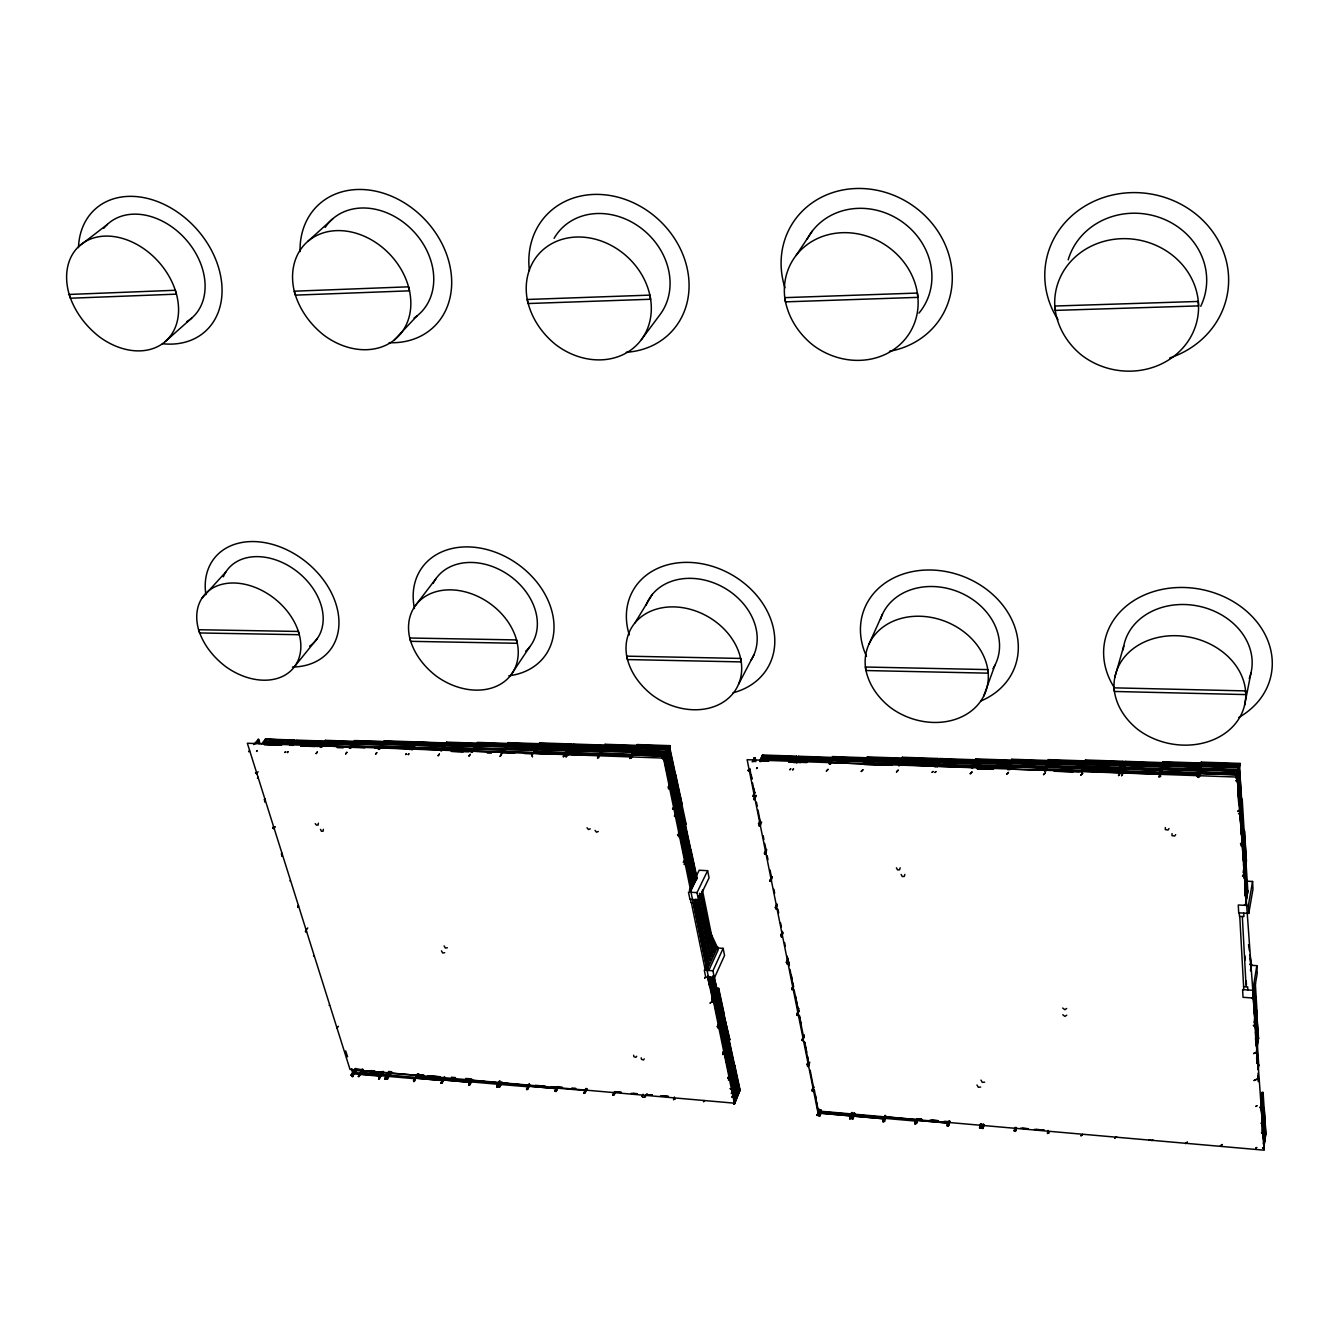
<?xml version="1.0" encoding="UTF-8"?>
<svg xmlns="http://www.w3.org/2000/svg" width="1339" height="1339" viewBox="0 0 1339 1339"><rect width="100%" height="100%" fill="white"/><g stroke="black" fill="none" stroke-linecap="round" stroke-linejoin="round"><path stroke-width="1.5" d="M901.114 874.434L902.285 876.56L904.277 876.426L904.863 874.434M1165.348 827.535L1165.332 829.628L1168.06 829.979L1168.997 828.556M1172.01 833.561L1171.993 835.653L1174.705 836.005L1175.659 834.599M896.41 867.789L897.582 869.932L899.574 869.781L900.159 867.806M318.364 823.167L318.146 825.025L316.489 825.159L315.234 823.636M323.318 829.31L323.101 831.168L321.444 831.301L320.49 829.36M441.452 950.841L442.69 952.983L444.699 952.715M444.113 945.903L445.335 948.045L447.36 947.778M1263.213 1143.774L1264.719 1133.514L1265.874 1133.581L1263.665 1148.628L1262.61 1147.858L1263.665 1148.628M1264.87 1133.497L1265.773 1134.284L1263.112 1092.49L1262.091 1092.423L1260.786 1101.947M1263.631 1147.941L1265.723 1133.597M1261.857 1131.522L1262.727 1124.71M1263.782 1118.567L1264.702 1119.337M1262.895 1130.501L1263.129 1128.911M1262.577 1133.648L1261.505 1132.878L1262.577 1133.648L1264.652 1118.651L1263.631 1118.567M1261.89 1117.128L1263.179 1107.571L1264.2 1107.654L1265.874 1133.581M1264.2 1107.654L1262.008 1123.321L1260.97 1123.254L1261.957 1122.634M1262.66 1130.484L1261.271 1104.072L1263.983 1143.874M1261.874 1100.122L1264.568 1141.497L1261.623 1101.712L1262.108 1100.139L1264.803 1139.907L1261.974 1093.109L1263.012 1093.193M1262.459 1096.206L1265.154 1137.531L1262.459 1096.206L1265.154 1135.924M1260.903 1108.123L1259.815 1107.353L1260.903 1108.123L1263.112 1092.49M1255.329 1021.958L1258.124 1068.974M1258.141 1069.861L1258.727 1065.108M1258.375 1038.21L1256.534 1048.286M1256.518 1050.998L1258.526 1038.244L1256.635 1011.548M1256.384 1044.169L1257.338 1038.143L1258.526 1038.244M1255.095 1012.418L1257.154 1045.96M1254.626 988.299L1257.756 1042.077L1254.275 985.772M1253.99 1022.745L1255.915 1010.778L1256.97 1010.845L1254.777 1025.54L1253.321 1025.456L1254.442 1026.26L1256.35 1013.104L1254.643 986.743L1258.426 1038.947M1252.936 997.622L1251.915 998.308L1252.986 998.375L1254.877 985.738M1252.986 998.375L1257.221 973.336L1256.836 965.653L1250.81 965.285M1252.785 990.274L1242.609 989.605L1243.027 997.321L1253.187 998.007L1252.785 990.274L1256.836 965.653M1250.425 970.507L1251.496 964.113L1249.94 964.03M1251.028 970.993L1251.496 964.113M1252.568 881.464L1248.366 905.532L1238.274 904.997L1238.692 912.83L1248.768 913.382L1252.969 889.263L1252.568 881.464L1244.601 881.062M1245.839 903.172L1247.998 890.904L1246.743 890.736M1246.408 892.678L1245.722 896.544L1245.069 888.376M1245.772 897.331L1246.793 891.523L1247.881 891.573L1245.939 861.831M1244.282 862.283L1246.509 898.235L1242.81 839.737L1244.015 858.182M1243.077 838.247L1247.178 894.502L1243.764 834.582L1245.889 863.237L1243.563 876.041L1242.458 876.007L1243.914 875.271M1245.772 902.419L1247.831 890.786M1243.111 872.509L1245.186 861.01L1246.291 861.044L1243.563 876.041M1241.939 841.16L1244.048 829.728L1242.943 829.695L1241.889 835.385M1241.989 841.946L1244.216 829.895L1243.128 829.845L1241.939 836.206M1241.906 844.909L1240.851 845.679L1241.956 845.729L1244.483 830.95L1243.379 830.916L1241.856 839.168M1241.956 845.729L1244.416 832.423L1243.312 832.373M1242.441 837.042L1240.784 806.396L1242.692 837.042L1241.621 824.539M1243.379 833.377L1241.487 802.764L1243.395 831.887M1238.642 788.822L1237.738 774.963L1239.947 804.655L1238.006 773.507L1239.964 803.199M1240.383 801.023L1238.207 766.929L1239.328 766.962L1241.387 798.245L1240.265 798.211M1239.245 809.526L1241.337 797.425L1240.215 797.391L1239.194 803.852M1239.596 812.957L1238.525 813.744L1239.646 813.794L1242.207 799.149L1241.102 799.115M1239.646 813.794L1242.14 800.605L1241.035 800.571M1236.031 778.093L1238.91 764.017L1236.416 777.942L1237.47 777.976L1237.42 777.072L747.129 759.698L817.61 1110.952L1264.317 1150.201L1237.42 777.072L1239.278 806.848M1236.801 779.984L1235.73 780.804L1236.851 780.821L1240.081 763.414L1201.267 762.109L1198.422 777.49L1197.334 776.553L1200.162 763.615L1200.213 764.519L1124.894 761.975L1124.961 762.862L1162.921 764.151L1162.788 762.36L1239.998 764.954L1239.947 764.05L1201.133 762.745L1201.183 763.648M1236.851 780.821L1240.081 763.414M1244.584 705.168L1251.011 672.814M1198.823 775.649L1201.234 764.552M1199.393 776.62L1202.154 762.778L1199.393 776.62L1197.334 776.553M1198.355 776.587L1201.317 763.012M1161.248 773.256L1197.819 774.545L1161.248 773.256L1163.809 762.393L1161.214 774.31M1159.172 774.277L1161.834 763.213L1159.691 773.306M1159.691 775.214L1160.779 776.151L1158.737 776.084L1158.804 776.988L1159.825 777.022L1162.938 761.724L1209.485 763.297M1160.193 774.277L1163.005 762.627M1160.26 775.181L1162.938 761.724M1047.416 1132.794L1049.19 1132.945L1048.219 1132.158L1047.5 1133.514L1048.019 1130.434M1123.555 772.034L1125.898 762.008L1123.12 772.804L1159.273 774.076M1119.94 772.854L1123.019 761.272L1085.494 760L1082.18 771.515M1120.023 773.741L1123.019 761.272M1121.998 772.921L1125.061 761.339L1183.207 763.297M1122.065 773.825L1125.061 761.339M1118.919 772.854L1121.848 761.858L1119.053 772.653L1083.284 771.18L1083.686 769.774L1119.404 771.03L1083.703 769.975M1016.251 1127.455L1015.196 1131.371L1014.226 1130.585L1014.878 1128.392M1014.326 1131.304L1015.38 1127.371M1014.226 1130.585L1015.983 1130.735L1016.535 1127.672M1114.818 677.383L1123.756 645.95M984.232 1124.643L982.257 1128.459L983.278 1123.856M982.257 1128.459L983.362 1124.576M983.127 1128.543L983.713 1125.647M1081.259 772.402L1084.406 761.489L1081.862 771.448M981.604 1124.409L979.612 1128.225L980.617 1123.706M979.612 1128.225L980.734 1124.342M1082.263 772.402L1085.578 760.887M980.483 1128.308L981.504 1123.706M1083.904 767.85L1085.661 761.774L1011.849 759.263L1008.652 768.854M1083.284 771.18L1086.297 760.669L1083.77 770.628M1084.305 767.866L1119.99 769.105L1084.305 767.866L1084.707 766.243L1120.375 767.682L1084.724 766.444M1085.326 764.351L1120.927 765.573L1085.326 764.351L1085.711 762.745L1121.312 764.167L1085.728 762.945M949.786 1120.961L947.979 1126.132L947.008 1125.346L948.163 1121.563L944.129 1121.329M947.108 1126.066L948.297 1122.199M947.979 1126.132L948.949 1120.843M947.861 1125.429L949.05 1121.563M947.008 1125.346L948.732 1125.496L949.903 1121.63M1044.905 771.08L1048.47 759.631L1116.843 761.958M1045.558 770.159L1048.554 760.519M1046.027 770.946L1049.257 760.284L1046.546 770.193M1044.671 771.013L1047.383 761.104L1044.587 770.36L1009.639 769.122L1012.619 759.916L1009.74 769.758M917.014 1120.14L914.939 1123.923L916.027 1119.437M914.939 1123.923L916.797 1118.735M915.675 1123.287L916.914 1119.437M914.822 1123.203L916.529 1123.354L917.633 1118.835L921.717 1119.203M916.529 1123.354L917.767 1119.504M1008.752 769.724L1011.949 760.15M1010.058 767.029L1011.849 759.263M1007.765 769.758L1010.778 760.736L1010.878 761.606M884.845 1115.454L883.071 1121.797L885.799 1116.743L916.077 1119.555M882.953 1121.078L884.644 1121.228L885.832 1116.91M883.071 1121.797L884.225 1117.295M883.907 1121.864L884.979 1116.626M883.807 1121.161L885.732 1115.42M855.085 1113.429L852.24 1119.053L854.131 1112.659M852.24 1119.053L854.249 1113.362M853.077 1119.136L854.282 1114.667L884.259 1117.462M972.784 766.577L974.574 760.368L972.147 767.431L938.003 766.226L940.547 759.196L938.656 765.372M972.265 768.435L975.646 758.912L1048.655 761.406L1048.47 759.631M973.001 767.532L975.746 759.782M973.738 766.611L975.646 758.912M973.972 766.628L1008.501 767.85L973.972 766.628L976.382 759.548L974.591 765.774M852.558 1113.211L849.696 1118.835L851.554 1112.542M849.696 1118.835L851.721 1113.127M850.533 1118.902L852.441 1112.508M983.646 696.247L994.894 665.316M819.133 1109.144L817.158 1115.454L820.154 1109.864M821.393 1112.424L819.167 1116.123L821.142 1109.763M819.167 1116.123L821.276 1110.466M820.004 1116.207L821.259 1111.755L850.918 1114.366M817.158 1115.454L819.267 1109.797M816.89 1102.934C817.309 1112.927 820.472 1109.512 818.062 1115.521M812.17 1090.649L813.074 1090.733L812.17 1090.649L813.593 1086.9M818.564 1112.592L814.246 1089.377L813.409 1091.636L812.371 1090.917L813.794 1087.151M934.99 766.176L937.903 758.477L902.369 757.271L899.323 764.92M935.107 767.046L937.903 758.477M936.932 766.243L939.827 758.543L999.948 760.602M937.049 767.113L939.827 758.543M812.053 1089.996L813.476 1086.247M934.823 765.239L936.714 759.062L934.17 766.092L900.36 764.686L900.913 763.314L934.655 764.502L900.946 763.515M808.672 1062.195L807.032 1065.041L808.338 1060.639M808.22 1065.827L807.45 1066.43L808.354 1066.497L809.66 1062.095M808.354 1066.497L809.559 1062.781M802.094 1039.767L803.417 1036.051M802.228 1040.453L803.132 1040.503L802.078 1040.453L804.27 1034.88M804.103 1036.135L802.998 1040.503M900.36 764.686L903.072 757.907L901.08 764.05M901.75 761.489L935.459 762.661L901.75 761.489L902.268 759.916L935.978 761.288L902.302 760.117M797.073 1014.811L798.128 1015.565L796.805 1014.192L799.032 1008.652M796.939 1014.878L798.563 1011.129M797.207 1015.498L798.981 1010.577M898.636 765.69L901.314 758.711L901.448 759.564M899.992 762.276L866.618 760.92L899.992 762.276L900.511 760.719L867.187 759.564L900.544 760.92M899.44 765.774L902.503 758.125M793.207 985.169L791.851 989.521L792.922 989.621L793.542 986.692L792.788 982.843M791.851 989.521L793.358 985.203M793.491 985.889L791.868 988.868M724.315 1050.948L728.516 1041.474L723.194 1017.774L733.454 1065.727L734.893 1065.861L740.132 1090.147L734.508 1103.872L740.015 1089.544L729.956 1088.674M740.015 1089.544L733.621 1103.704L738.86 1090.08M733.621 1103.704L739.262 1090.08L734.458 1067.819M789.424 965.57L788.671 961.72L787.767 963.913L786.361 962.239L787.884 958.607M788.018 959.31L786.696 963.143L787.767 963.913M786.512 962.959L788.202 960.113M786.83 963.862L788.353 960.214M865.027 763.632L867.488 757.774M865.948 763.665L868.023 757.556L865.228 764.502L886.1 765.239M729.069 1077.51L734.023 1065.794M728.868 1078.732L734.19 1065.158L727.847 1078.012L728.868 1078.732L734.592 1065.158L729.286 1040.537M729.169 1079.418L728.433 1080.004L734.893 1065.861M729.32 1080.071L734.76 1067.15M864.157 764.536L867.354 756.92L938.02 759.347M864.224 764.469L866.3 758.343L864.057 763.933L831 762.561M728.767 1076.807L733.722 1065.108L729.219 1044.253M729.47 1075.836L730.073 1074.397L725.186 1051.031L724.366 1052.454L729.671 1075.853L724.366 1052.454M730.977 1072.254L725.905 1048.889L731.178 1072.271L726.508 1047.449L731.579 1070.815M732.483 1068.673L727.428 1045.341L732.684 1068.689L728.048 1043.901L733.103 1067.25M781.407 936.898L782.344 936.949L781.407 936.898L782.964 933.283M780.888 935.007L781.959 935.777L780.888 935.007L782.428 931.392M781.039 935.727L782.579 932.111M781.273 936.179L782.813 932.563M725.905 1048.889L726.508 1047.449M727.428 1045.341L728.048 1043.901M723.863 1014.309L718.39 988.935L717.503 988.885L729.839 1039.399L722.742 1054.613L729.152 1041.826L728.265 1041.759M729.42 1039.382L723.144 1052.822L728.55 1039.315L729.839 1039.399M723.378 1052.119L729.002 1041.156L734.324 1065.794M724.449 1014.41L717.671 1027.749L718.708 1028.469L724.315 1015.698L723.278 1014.979L724.165 1015.029L729.571 1040.035L728.684 1039.968L723.562 1014.343L718.474 1025.925M775.716 908.545L776.804 909.315L775.716 908.545L777.289 904.946M775.348 907.457L776.436 908.227L775.348 907.457L776.921 903.858M775.499 908.177L777.055 904.595M724.148 1013.69L717.369 1027.03L722.842 1013.59L724.148 1013.69L718.675 988.316L712.616 999.764M718.173 1025.205L723.261 1013.623L717.771 988.266M718.256 1027.08L723.73 1013.64M724.633 1050.01L719.461 1026.277L720.081 1024.854L725.453 1048.588L720.081 1024.854M726.173 1046.445L721.018 1022.728L721.637 1021.306L726.993 1045.023L721.637 1021.306M722.575 1019.197L727.914 1042.897L722.575 1019.197L723.194 1017.774M829.377 764.151L832.707 756.585L871.622 757.924M829.494 764.084L831.67 758.008L829.326 763.548M830.28 763.263L832.841 757.439M830.414 763.916L833.36 757.204L831.201 763.297M830.431 764.117L832.707 756.585M770.979 881.029L770.025 880.995L771.682 877.028M769.975 869.999L771.783 878.166L771.197 881.363L770.243 881.33L772.185 876.76M673.484 1099.168L675.074 1099.319L674.12 1098.549L673.634 1099.855L674.454 1096.976M712.766 1000.434L718.541 989.621L711.946 1002.258L718.675 988.316M770.025 880.995L771.465 876.694M711.662 998.727L715.729 989.655L717.051 989.772L714.055 975.93M712.616 997.588L716.164 989.705L713.168 975.863M711.695 1000.216L716.616 989.705M712.699 999.463L715.963 992.199M717.051 989.772L713.704 976.231M869.061 643.959L882.501 614.132M723.144 948.363L712.934 970.775L704.297 970.189L705.77 977.319L714.39 977.905L724.55 955.443L723.144 948.363L716.298 947.912M764.636 843.386L766.36 851.085L764.586 853.914L766.762 849.696M764.703 853.73L766.393 851.637M766.159 849.445L764.435 853.177L765.389 853.211M646.302 1094.499L644.662 1097.311L647.122 1093.729M706.155 963.645L708.281 963.779L709.101 962.005L699.176 913.466M706.189 964.164L708.164 959.879L710.289 960.013L711.093 958.239L704.096 923.893M703.896 925.467L710.055 955.745L712.181 955.895L712.984 954.121L709.302 935.961M711.729 952.146L713.838 952.28L715.361 948.933L693.518 902.72L706.825 967.528L707.645 965.754L694.221 899.607M716.332 946.84L711.745 938.087M717.654 946.924L718.223 949.769L708.749 970.49L708.164 967.628L717.654 946.924L714.223 946.706M795.918 762.879L798.446 756.25L865.563 758.577M642.117 1096.407L643.055 1097.16L642.117 1096.407L643.122 1094.231M800.739 762.544L796.655 762.393L799.082 756.87L796.822 762.912M797.575 760.385L830.213 761.54L797.575 760.385L798.161 758.845L830.816 760.184L798.195 759.046M788.939 762.125L792.973 762.259L795.416 756.736L795.55 757.589M793.91 760.251L761.573 758.928L793.91 760.251L794.496 758.728L762.226 757.589L794.529 758.912M793.91 761.958L796.588 756.184L762.561 754.995L759.782 760.753M794.06 762.812L796.588 756.184M795.768 762.025L798.446 756.25M760.669 821.995L759.18 826.247L760.134 826.28L761.623 822.029M758.527 823.786L759.648 824.59L758.527 823.786L760.167 820.288M613.865 1092.49L612.961 1095.185L615.471 1091.62M753.188 796.437L754.158 796.471L753.188 796.437L754.845 792.973M756.117 795.483L754.644 799.651L753.673 799.617L755.179 795.383M612.961 1095.185L614.685 1091.553M755.899 795.433L755.481 796.805M612.793 1094.499L614.35 1094.632L615.22 1091.787M753.037 795.667L754.694 792.203M715.361 948.933L716.683 949.033L694.874 902.804L695.711 901.047L717.403 947.443M759.933 761.606L762.561 754.995M702.657 919.424L697 892.628L707.628 870.685L699.176 870.233L689.351 890.318M764.686 761.255L760.652 761.104L763.18 755.614L760.837 761.64M697.117 878.233L689.886 891.121L695.761 878.083L697.117 878.233L691.225 850.868L684.781 861.914M689.886 891.121L696.213 878.2L691.577 856.692M691.476 888.326L685.819 862.333L691.677 888.326L686.505 860.96L692.146 886.954M693.15 884.895L687.526 858.918L693.351 884.912L688.196 857.563L693.82 883.522M694.807 881.497L689.2 855.537L695.025 881.497L695.694 880.141L690.087 854.198M753.121 761.774L755.079 757.757L752.15 761.757M690.807 891.171L696.665 878.116M749.07 771.164L747.949 770.343L749.07 771.164L750.074 769.105M754.945 759.113L753.824 758.309L754.945 759.113L753.757 761.088M587.068 1089.143L583.921 1093.294L585.494 1089.076M584.691 1093.36L586.131 1088.389M583.921 1093.294L586.298 1089.076M583.754 1092.607L585.294 1092.741L586.934 1088.657M684.497 862.919L690.455 849.947L683.409 862.132L684.497 862.919L690.907 850.081L684.932 822.297L678.438 835.017L678.706 836.741L686.12 824.037L680.061 795.851L672.697 809.191L679.911 797.19L676.295 802.312M685.802 860.893L689.3 853.914M684.832 863.705L684.062 864.391L684.999 864.425L691.225 850.868M685.819 862.333L686.505 860.96M687.526 858.918L688.196 857.563M689.2 855.537L689.886 854.182M684.999 864.425L691.091 852.19L690.003 851.42L690.941 851.47L696.832 878.836L695.912 878.802L690.422 853.328M684.447 861.128L689.987 850.047L684.848 826.23M562.095 1087.134L558.145 1086.632L555.936 1091.469L554.999 1090.733L556.79 1087.184L550.982 1086.665M555.166 1091.402L557.392 1086.532M555.752 1090.8L557.576 1087.218M554.999 1090.733L556.522 1090.867L558.33 1087.285M678.388 833.243L683.995 822.263M679.425 832.255L684.781 823.636L678.538 835.988L685.652 823.887L684.731 823.853M679.576 835L684.647 825.878L674.505 778.695L680.547 805.71L679.844 807.032L673.802 780.018L689.451 851.955L683.559 825.611M675.408 777.407L680.798 804.454L681.718 804.488L675.592 775.984L674.655 775.951L690.606 850.683L689.685 850.65L678.89 799.165M682.036 803.885L680.63 803.701L674.538 816.505L682.036 803.885L675.91 775.398L669.215 786.194M675.425 814.782L679.007 807.902M675.475 816.539L681.568 803.735M529.876 1085.444L526.679 1089.544L529.223 1083.636M527.432 1089.611L528.938 1084.707M526.679 1089.544L529.457 1084.205M673.651 809.225L680.061 795.851M526.495 1088.875L528.018 1089.009L529.708 1084.958M678.672 799.149L678.187 800.488M738.542 684.279L754.024 654.604M674.823 776.72L675.76 776.737L668.479 788.671L671.19 783.549M669.416 788.688L675.91 775.398M676.162 813.71L670.287 786.646L671.006 785.307L676.865 812.371M677.902 810.363L672.061 783.315L672.764 781.993L678.605 809.024M673.802 780.018L674.505 778.695M668.713 784.621L675.09 774.411L668.914 787.114L667.977 787.081L668.747 786.344M668.881 785.374L674.638 774.561L668.814 747.547M668.914 787.114L675.576 774.578L669.349 745.639L661.65 758.025L663.642 758.912L670.203 745.672L637.397 744.568L629.933 758.543L636.376 745.94L636.561 746.777M499.363 1081.008L496.736 1086.9L499.397 1083.418M501.673 1083.619L499.012 1087.101L500.736 1082.883M499.012 1087.101L501.874 1081.778M499.765 1087.168L501.472 1082.983L528.369 1085.494L501.472 1082.983M496.736 1086.9L498.644 1083.351M497.489 1086.967L500.167 1080.975M663.675 757.188L668.278 748.752M734.508 1103.872L663.458 758.075L670.203 745.672M663.659 755.414L669.199 746.995M669.349 745.639L662.755 758.878L661.65 758.025M663.659 756.786L669.835 784.303L663.659 756.786L664.412 754.694L633.196 753.606L664.445 754.895M665.516 752.92L634.301 751.648L665.516 752.92L666.236 751.614L635.037 750.342L666.186 751.413M667.224 750.225L673.366 777.674L667.224 750.225L667.96 748.15L636.862 747.095L668.01 748.35M471.864 1080.54L498.476 1082.866L471.813 1080.372L468.784 1085.075L471.094 1080.272M468.784 1085.075L470.725 1081.544M469.336 1084.473L471.813 1080.372M468.6 1084.406L470.073 1084.54L472.031 1081.008M631.74 756.886L637.749 746.225L637.397 744.568M631.489 757.774L637.95 745.17L631.489 757.774L629.748 757.707M630.87 756.853L632.778 753.506M630.619 757.74L637.582 745.388M445.335 1077.477L441.083 1083.268L444.414 1076.74M441.083 1083.268L444.598 1077.41M440.882 1082.598L442.372 1082.732L444.146 1078.598L470.525 1080.908M418.956 1073.962L413.634 1081.477L418.22 1073.911M413.634 1081.477L417.885 1074.799L423.927 1075.334L417.885 1074.799M599.972 754.593L630.92 755.882L600.023 754.778L605.63 744.902L600.257 754.895M600.023 754.778L600.726 753.288L631.673 754.577L600.776 753.472M602.667 750.225L633.514 751.296L602.634 750.041L601.914 751.53L632.728 752.418M603.789 748.3L634.602 749.355L603.789 748.3L604.508 746.811L635.339 748.066L604.558 746.995M413.45 1080.807L417.417 1073.978M598.215 755.732L604.09 745.672L599.403 754.861M597.93 756.568L598.985 757.422L597.445 758.192L605.094 744.3L670.387 746.509M389.632 1072.037L384.778 1078.916L388.628 1071.451M384.778 1078.916L388.913 1071.987M385.498 1078.983L389.431 1071.384M390.787 1073.962L386.971 1079.1L390.904 1071.518M386.971 1079.1L391.54 1071.719M391.591 1071.87L390.787 1073.209L416.63 1075.334M382.502 1071.468L378.636 1078.916L383.506 1072.054M378.636 1078.916L382.787 1071.987M379.355 1078.983L383.305 1071.401M567.82 755.43L573.644 744.635L565.962 757.071L573.142 744.032L637.749 746.225M566.966 755.397L573.142 744.032M532.035 755.029L532.42 756.669L532.035 755.029L539.6 742.894L571.418 743.982L563.384 756.97L570.213 744.517L570.414 745.338M565.242 755.347L571.418 743.982M363.271 1069.727L358.35 1076.556L362.568 1069.677M359.07 1076.623L363.036 1069.359M358.35 1076.556L362.35 1069.007M634.92 622.936L652.344 594.382M356.107 1068.505L351.103 1075.317L354.082 1069.543M351.103 1075.317L355.337 1068.438M351.889 1075.384L354.835 1069.342M357.212 1069.744L352.274 1076.573L356.291 1069.024M352.274 1076.573L356.927 1069.225L362.836 1069.744M533.642 753.338L539.801 743.714M534.161 753.271L564.439 754.342L534.161 753.271L540.086 743.496L535.131 752.568M536.554 750.058L539.985 744.534L539.6 742.894M337.06 1028.319L338.365 1026.277M501.807 753.89L508.787 743.229L503.698 752.267M503.531 751.664L533.474 752.736L503.481 751.48L502.644 752.769L514.645 753.188M505.573 748.484L535.483 749.522L505.523 748.283L504.753 749.756L534.629 750.627M506.745 746.392L536.671 747.614L506.745 746.392L507.565 745.12L537.475 746.342L507.615 745.304M500.953 753.89L508.301 742.643L571.602 744.802M471.512 752.468L477.789 742.978L472.583 751.966M474.508 748.2L504.1 749.237L474.458 748.016L473.671 749.472L503.246 750.325M476.6 745.036L506.159 746.057L476.55 744.852L475.763 746.308L505.288 747.145M470.893 751.966L477.337 742.392L539.985 744.534M796.086 255.448L812.405 230.927M510.561 675.492L529.658 646.955M441.468 749.94L412.395 748.719L413.333 747.647L442.339 748.668L445.703 743.48L442.59 749.171M440.765 750.828L446.674 742.141L506.627 744.199M441.569 750.894L447.109 742.727L444.012 748.417M305.443 931.241L306.464 931.944L305.443 931.241L307.736 927.91M409.767 748.869L414.688 741.839L384.444 740.802L378.268 749.388M409.985 749.673L414.688 741.839M411.424 748.919L416.329 741.906L475.696 743.948M411.642 749.723L416.747 742.476L412.445 749.756M415.508 744.517L444.431 745.338L415.458 744.333L414.588 745.589L443.627 746.794M381.347 746.509L410.002 747.346L381.297 746.325L380.393 747.58L409.182 748.786L413.718 743.178M379.054 749.455L384.845 741.388L380.443 748.618M383.573 743.413L412.245 744.4L383.523 743.212L382.686 744.651L411.324 745.472M349.596 747.513L354.718 740.567L414.906 742.643M349.261 748.233L350.115 746.811M323.419 744.149L351.538 745.137L352.458 743.898L324.289 742.727L352.458 743.898M349.83 748.317L355.103 741.137L350.617 748.334M351.538 746.241L379.958 747.262L351.488 746.057L350.567 747.313L364.794 747.815M353.814 743.162L382.201 744.149L353.764 742.978L352.893 744.4L381.247 745.204M352.408 745.907L355.17 742.157L354.718 740.567M641.414 339.604L660.177 314.414A65.511 56.071 42.4 0 0 639.506 226.977A65.511 56.071 42.4 0 0 554.112 238.309M273.943 828.623L272.888 827.904L273.943 828.623L275.382 826.699M320.071 747.246L325.293 740.333L384.896 742.392L384.444 740.802M320.958 747.212L325.662 740.902L321.745 747.246M415.391 605.596L436.313 578.18M289.609 745.421L293.626 741.354M290.479 745.338L294.58 740.049L291.952 744.534M292.069 745.388L296.153 740.099L355.17 742.157M292.739 745.538L296.756 741.455M293.526 744.601L296.388 740.885L325.762 741.923L325.293 740.333M256.636 773.641L255.565 772.888L256.636 773.641L258.109 771.733M261.339 744.3L265.507 739.028L294.58 740.049M262.829 743.513L265.842 739.597L263.599 743.53M264.469 741.588L292.036 742.559L264.469 741.588L263.498 742.81L291.032 743.597M255.146 743.748L258.477 740.634L256.067 743.647M255.732 743.045L258.661 739.362L259.917 743.229M253.657 744.601L258.661 739.362M636.694 1056.287L635.824 1057.358L633.933 1056.722L633.632 1055.232M644.26 1058.881L643.389 1059.969L641.498 1059.316L641.197 1057.827M295.032 665.952L317.293 638.502M201.888 598.299L225.906 571.904M394.235 340.056L417.199 315.736M307.92 241.305L332.909 218.625M165.249 341.562L191.762 318.079M78.884 246.376L107.405 224.4M1066.681 1008.468L1064.873 1009.706L1062.714 1008.049M1066.731 1015.18L1064.923 1016.401L1062.781 1014.761M590.265 828.824L588.457 829.527L587.018 827.753M598.299 831.486L596.491 832.188L595.052 830.414M984.667 1082.146L982.324 1082.397L980.968 1080.104M980.667 1087.05L978.34 1087.285L976.968 1085.008M669.031 746.225L668.094 746.191L674.32 775.147L675.258 775.164L669.031 746.225L669.182 747.062M258.243 739.898L258.628 743.647M1238.341 766.293L1239.462 766.31L1241.504 797.592L1240.399 797.559M666.37 752.2L672.094 779.649M1238.274 767.766L1239.378 767.799M1237.286 778.595L1237.286 782.545M674.638 774.561L675.576 774.578M1240.985 799.751L1242.09 799.785M1241.203 804.22L1247.061 890.971M669.249 787.935L668.479 788.671M1240.768 807.869L1241.337 820.372M1213.569 763.431L1240.115 764.318M1187.241 763.448L1201.384 763.916L1201.267 762.109M1085.31 760.636L1122.852 761.891L1122.919 762.795L1048.27 760.251L1048.37 761.138M1125.128 762.226L1157.08 763.314M753.522 798.847L754.493 798.881M677.166 802.479L682.94 829.226L672.764 781.993M573.326 744.852L605.462 745.957L605.094 744.3M1047.483 761.991L975.428 759.514L975.629 761.272L939.71 760.033L939.593 759.163L1011.849 761.64L1011.648 759.883L1085.477 762.41L1085.494 760M1003.982 760.753L1012.05 761.021M939.945 759.414L975.846 760.652M875.756 758.058L902.62 758.995L902.369 757.271M762.711 755.849L796.738 757.02M798.58 757.087L832.992 758.292M294.814 740.835L265.507 739.028M899.155 764.117L865.764 762.945L899.189 764.318M442.288 748.484L413.333 747.647M865.195 764.301L892.343 765.272M1054.329 771.046L1079.284 771.933M760.619 760.92L768.686 761.205M788.905 761.924L792.939 762.058M796.621 762.192L806.831 762.561M977.269 768.653L993.538 769.222M1054.345 771.247L1073.075 771.917M977.303 768.854L989.504 769.289M674.722 807.166L686.07 858.717L680.128 832.322M672.546 808.438L673.484 808.471M1242.994 830.498L1244.098 830.548L1242.207 799.149M1243.262 831.569L1244.366 831.603L1246.341 861.847M674.371 815.752L675.308 815.786M663.458 758.075L247.347 743.245L350.015 1069.426L734.358 1103.169L733.705 1103.788M350.182 746.995L321.963 745.806M374.953 748.183L379.021 748.317M524.637 753.556L532.621 753.84M281.726 745.154L263.984 744.517L277.843 745.187M300.706 745.823L318.632 746.476M451.343 751.246L468.951 751.865M300.773 746.007L314.715 746.509M451.394 751.43L463.127 751.849M337.127 747.614L343.169 747.832M487.329 753.037L491.296 753.171M563.183 756.15L564.037 756.167M565.778 756.234L566.631 756.267M759.029 825.494L759.983 825.527M683.693 822.849L684.631 822.882M1242.374 843.436L1242.659 851.637M685.2 824.004L686.12 824.037M681.852 828.958L687.761 855.32L676.245 803.818M681.384 830.314L686.874 856.675M679.66 833.678L685.183 860.073M678.438 835.017L677.501 834.984L678.588 835.754M1244.299 870.651L1242.391 841.946L1245.873 900.478M689.987 850.047L690.907 850.081M1243.864 874.467L1242.81 875.221M688.564 853.294L683.308 828.975M683.409 862.132L684.346 862.182M769.875 880.259L770.829 880.292M771.046 880.627L770.243 881.33M689.736 890.402L690.656 890.452M697 892.628L688.464 892.142L689.953 899.356L698.473 899.841L709.067 877.865L707.628 870.685M694.874 902.804L691.091 902.586L690.422 899.39M786.361 962.239L787.299 962.306M1253.12 995.982L1257.723 1063.082M1255.58 1011.481L1257.02 1011.564L1255.312 983.06M1249.839 964.599L1251.396 964.699L1249.973 954.69M791.717 988.835L792.788 988.918M1255.363 1020.854L1254.442 1010.677M1255.078 1022.293L1255.095 1026.277M714.859 993.187L711.327 976.934M716.03 995.195L721.052 1019.247M713.285 996.685L708.85 976.365M712.331 998.794L707.662 976.449M714.457 998.727L719.495 1022.795M712.532 950.389L714.641 950.523L713.018 942.455M1243.613 986.592L1247.68 986.86L1247.848 989.956M1256.685 1041.859L1256.434 1043.416M796.805 1014.192L797.86 1014.929M704.699 967.394L708.164 967.628M717.219 1026.36L718.106 1026.41M1257.689 1065.024L1258.878 1065.124M1257.739 1065.744L1258.76 1065.811L1254.007 990.575L1257.522 1042.06M1258.124 1067.401L1253.371 994.425L1254.174 1006.627M803.735 1037.608L799.199 1015.364M723.01 1052.169L723.897 1052.22M1262.024 1093.812L1263.045 1093.896M806.898 1064.371L807.802 1064.438M733.722 1065.108L734.592 1065.158M1261.037 1105.663L1263.983 1145.481L1261.271 1104.072M1263.079 1108.274L1264.1 1108.357M733.872 1069.258L738.86 1092.273M1263.112 1108.977L1264.133 1109.043M1263.782 1111.387L1263.547 1112.96M732.165 1072.807L737.17 1095.838M730.073 1074.397L724.985 1051.031M1263.196 1115.32L1262.962 1116.91M730.86 1076.422L735.663 1099.436M727.847 1078.012L728.734 1078.079M1262.61 1119.287L1262.376 1120.877M1264.317 1120.994L1264.083 1122.567M1263.731 1124.944L1263.497 1126.534M812.371 1090.917L813.409 1091.636M817.041 1114.801L817.928 1114.885M731.111 1089.444L740.149 1090.231M733.22 1090.297L739.747 1090.18M731.931 1091.703L738.09 1092.39M731.345 1093.143L737.504 1093.829L731.362 1093.31M732.483 1095.469L736.601 1095.971M731.881 1096.909L736.015 1097.428L731.914 1097.059M451.427 1077.242L455.478 1077.594M465.621 1078.481L471.646 1078.866M571.87 1087.988L575.787 1088.339M617.229 1091.955L621.212 1092.306M633.163 1093.36L637.146 1093.695M648.31 1094.683L652.327 1095.034M662.387 1095.921L668.429 1096.44L660.412 1095.905M362.869 1069.894L356.977 1069.376L356.107 1070.564L381.699 1072.807M370.752 1070.581L374.686 1070.932M429.953 1075.853L439.995 1076.74M615.271 1091.938L621.246 1092.457M631.205 1093.344L637.18 1093.863M646.335 1094.666L652.361 1095.185M427.978 1075.836L440.046 1076.891M535.483 1085.31L545.174 1086.163M931.894 1120.09L938.003 1120.626M1022.427 1128.191L1028.335 1128.71M1036.202 1129.396L1044.069 1130.083M917.667 1119.002L921.734 1119.354M929.885 1120.074L938.02 1120.793M1020.485 1128.174L1028.352 1128.861M1034.26 1129.38L1044.102 1130.25M387.875 1072.957L362.216 1070.698M614.199 1093.963L613.747 1095.252M497.74 1084.255L471.11 1081.912M915.591 1121.061L885.33 1118.4M1015.899 1130.016L1015.196 1131.371M947.761 1124.71L948.732 1125.496M979.512 1127.522L980.382 1127.589M982.156 1127.756L983.027 1127.823M916.428 1122.651L915.792 1123.99M883.69 1120.458L884.644 1121.228M442.171 1082.063L441.82 1083.335M849.579 1118.132L850.416 1118.199M852.123 1118.35L852.96 1118.433M414.705 1080.272L414.37 1081.544M386.77 1078.447L387.691 1079.167M352.073 1075.903L352.994 1076.623M704.799 923.241L708.264 930.655M290.379 880.861L289.894 880.928M351.655 1068.74L352.944 1072.706L351.471 1068.723M345.646 1050.864L347.588 1056.822M313.995 955.895L313.51 955.929M329.528 1005.254L329.059 1005.304M257.841 739.346L259.448 743.681M360.994 1072.706L386.62 1074.815M360.174 1074.062L385.816 1076.171M380.494 1074.832L354.868 1072.572L354.048 1073.911L379.69 1076.171M294.212 743.898L322.013 744.702M415.441 1077.359L389.532 1075.083L388.728 1076.439L414.655 1078.715M470.073 1084.54L469.152 1083.803L469.52 1085.142M500.769 1084.523L527.616 1086.732M416.329 741.906L447.109 743.764L446.674 742.141M442.908 749.187L472.182 750.041M445.033 746.041L474.274 746.877M472.366 751.179L502.008 752.25M557.476 1088.189L584.825 1090.448M556.522 1090.867L555.585 1090.113L555.936 1091.469M508.301 742.643L508.703 744.266M536.169 750.041L566.347 750.911M569.828 751.229L600.324 752.116M675.207 805.81L681.216 832.59L671.006 785.307M712.398 977.57L715.696 991.781L712.616 977.57M710.139 977.001L714.122 995.295L709.938 976.985M707.444 976.432L709.67 986.592M668.144 748.919L674.069 776.352L667.927 748.919M723.73 1017.004L728.684 1039.968M733.889 1067.083L734.626 1066.497L739.864 1090.783L734.174 1068.405M712.817 976.181L715.88 990.341M704.833 1100.574L703.527 1101.813L704.029 1100.507M695.443 901.063L708.281 963.779M691.359 902.603L705.285 970.256M703.527 911.809L704.347 915.843M708.85 938.02L709.67 942.053M699.46 893.297L712.181 955.895M698.339 895.607L703.276 919.86M712.934 970.775L714.39 977.905M697.92 899.373L710.289 960.013M696.28 899.306L697.937 907.407M695.761 899.256L697.418 907.34M699.477 917.433L705.686 947.744M706.507 951.795L708.164 959.879M702.406 890.033L712.197 938.421M701.586 891.774L713.838 952.28M700.699 893.582L708.08 929.902M815.384 1095.185L816.137 1099.068M804.789 1042.278L806.731 1052.236M807.501 1056.22L808.287 1060.203M810.145 1070.129L813.593 1087.804M795.416 995.63L798.613 1012.033L794.01 989.454M799.416 1015.364L801.375 1025.473M804.572 1042.261L808.07 1060.187M791.299 975.16L792.035 979.01M784.57 942.556L785.34 946.455M787.232 956.197L788.002 960.096M788.453 961.703L789.207 965.553M789.96 969.386L793.324 986.676M777.909 909.131L778.679 913.081M780.604 922.989L781.373 926.939M767.197 855.721L767.983 859.789M773.892 889.263L774.662 893.28M751.229 775.03L752.016 778.997M753.941 788.889L754.711 792.839M756.451 802.195L757.204 806.095M757.974 809.995L759.866 819.769M763.146 835.703L763.899 839.553M749.857 769.088L751.782 778.98M752.551 782.947L754.493 792.839M765.657 853.763L764.552 852.976L764.586 853.914M755.079 757.757L755.832 761.64M754.125 757.723L754.878 761.606M867.354 756.92L867.622 758.644M1249.957 958.456L1251.111 966.423M1248.534 944.681L1249.404 950.69M1244.483 830.95L1246.458 861.178M1253.756 992.115L1254.827 1008.367M1241.119 801.76L1243.128 833.36M1243.211 840.306L1244.299 856.692M1244.567 860.793L1246.927 894.485M1255.346 1031.867L1256.267 1045.859M1256.718 1051.266L1257.488 1063.066M1258.007 1073.192L1258.543 1081.36M1244.534 872.024L1245.337 884.108M1245.605 888.142L1246.258 898.235M1254.777 1025.54L1253.706 1025.473M1255.497 1037.842L1256.032 1045.843M1256.718 1055.584L1257.237 1063.451M1258.007 1075.652L1258.409 1081.627M1240.366 814.229L1240.098 810.045L1242.291 839.268L1241.069 824.657M1256.601 1057.525L1256.986 1063.434M1238.91 792.772L1239.696 804.655M1242.006 840.741L1239.814 811.518L1241.337 834.482M1242.943 855.738L1243.211 859.839M1243.479 863.956L1244.4 878.284M1244.249 877.781L1243.73 873.731L1243.998 877.765M1244.651 883.84L1245.454 895.942M1237.303 777.122L1237.671 784.537M1237.939 788.504L1239.01 802.881M1244.667 887.857L1245.203 895.942M1237.939 792.454L1238.608 802.362M1262.091 1092.423L1262.342 1096.44M1236.366 777.038L1236.416 777.942M1244.885 955.879L1245.103 960.013M1246.224 980.667L1246.442 984.784M1242.324 916.495L1246.107 986.759M1239.763 916.361L1243.78 989.688M1239.261 912.863L1239.445 916.345L1243.914 916.579L1243.73 913.114M1248.366 905.532L1248.768 913.382M433.267 583.218A57.979 44.823 35.2 0 1 510.477 576.306A57.979 44.823 35.2 0 1 525.641 651.239M414.471 608.525A75.67 58.498 35.2 0 1 466.123 546.898A75.67 58.498 35.2 0 1 550.697 607.203A75.67 58.498 35.2 0 1 508.803 675.81M880.459 619.438A61.812 50.949 21.2 0 1 960.381 592.692A61.812 50.949 21.2 0 1 993.002 668.63M866.517 656.411A80.658 66.481 21.2 0 1 905.281 573.377A80.658 66.481 21.2 0 1 1008.719 613.881A80.658 66.481 21.2 0 1 980.6 701.084M1123.187 649.884A65.042 53.577 11.6 0 1 1199.995 606.45A65.042 53.577 11.6 0 1 1249.237 678.588M1113.747 686.74A84.876 69.913 11.6 0 1 1144.192 595.085A84.876 69.913 11.6 0 1 1257.739 623.003A84.876 69.913 11.6 0 1 1238.742 717.47M223.345 576.774A56.606 41.626 38.8 0 1 298.011 572.255A56.606 41.626 38.8 0 1 309.627 646.168M205.871 594.583A73.863 54.33 38.8 0 1 259.03 541.86A73.863 54.33 38.8 0 1 336.825 607.002A73.863 54.33 38.8 0 1 292.404 667.04M646.084 605.161A59.485 47.769 29.5 0 1 721.721 586.465A59.485 47.769 29.5 0 1 751.112 660.144M629.28 634.92A77.629 62.33 29.5 0 1 675.961 563.116A77.629 62.33 29.5 0 1 769.055 615.003A77.629 62.33 29.5 0 1 733.069 692.782M103.756 228.333A63.033 47.535 48 0 1 185.786 239.38A63.033 47.535 48 0 1 186.74 321.711M78.482 247.648A82.265 62.046 48 0 1 147.792 198.507A82.265 62.046 48 0 1 221.688 283.098A82.265 62.046 48 0 1 162.387 343.705M325.193 227.396A64.339 51.819 46.4 0 1 412.328 230.09A64.339 51.819 46.4 0 1 414.086 317.996M300.07 251.598A83.972 67.62 46.4 0 1 370.2 190.205A83.972 67.62 46.4 0 1 451.092 272.905A83.972 67.62 46.4 0 1 389.18 342.684M529.39 270.612A85.495 73.176 42.4 0 1 596.843 194.389A85.495 73.176 42.4 0 1 687.71 271.014A85.495 73.176 42.4 0 1 626.25 352.274M807.032 239.363A67.352 60.991 32.4 0 1 900.109 220.416A67.352 60.991 32.4 0 1 918.922 313.159M784.955 287.835A87.905 79.62 32.4 0 1 842.114 190.121A87.905 79.62 32.4 0 1 948.949 254.996A87.905 79.62 32.4 0 1 889.481 351.303M1068.187 259.866A70.599 65.059 9.8 0 1 1159.574 217.504A70.599 65.059 9.8 0 1 1200.748 306.296M1057.994 319.686A92.14 84.909 9.8 0 1 1093.879 201.335A92.14 84.909 9.8 0 1 1220.415 244.669A92.14 84.909 9.8 0 1 1169.717 357.965M175.292 290.278L69.176 294.446C74.549 311.384 85.529 326.047 99.504 336.909A64.272 47.936 47.5 0 0 177.853 318.364A64.272 47.936 47.5 0 0 116.694 237.036A64.272 47.936 47.5 0 0 70.415 298.229L176.447 294.145L175.292 290.278M408.529 286.814L294.279 291.199C298.882 308.757 309.778 324.071 323.954 335.235A65.644 52.338 45.9 0 0 409.383 315.92A65.644 52.338 45.9 0 0 349.178 231.58A65.644 52.338 45.9 0 0 295.333 295.132L409.5 290.831L408.529 286.814M649.85 295.116L527.231 299.484C530.964 317.561 541.709 333.461 556.053 344.893A66.866 56.707 41.9 0 0 648.796 325.076A66.866 56.707 41.9 0 0 589.997 238.024A66.866 56.707 41.9 0 0 528.102 303.535L650.62 299.25L649.85 295.116M917.366 293.057L784.771 297.643C787.449 316.339 797.994 333.043 812.572 344.809A68.825 61.795 32.2 0 0 914.068 324.172A68.825 61.795 32.2 0 0 856.91 233.706A68.825 61.795 32.2 0 0 785.424 301.861L917.901 297.358L917.366 293.057M1198.305 301.442L1054.781 306.028C1056.27 325.277 1066.514 342.834 1081.343 354.952A72.155 66.029 11.1 0 0 1192.463 333.645A72.155 66.029 11.1 0 0 1137.347 239.748A72.155 66.029 11.1 0 0 1055.182 310.397L1198.572 305.895L1198.305 301.442M298.363 631.456L198.607 629.732C203.26 644.645 213.353 657.198 225.672 666.588A57.627 41.86 38.6 0 0 299.869 655.005A57.627 41.86 38.6 0 0 245.171 584.356A57.627 41.86 38.6 0 0 199.628 632.962L299.333 634.719L298.363 631.456M516.519 639.925L409.751 638.017C413.701 653.399 423.777 666.437 436.213 676.044A59.067 45.124 35 0 0 516.503 664.194A59.067 45.124 35 0 0 462.725 591.269A59.067 45.124 35 0 0 410.621 641.331L517.323 643.289L516.519 639.925M740.618 658.437L626.702 656.16C629.882 671.944 639.858 685.417 652.394 695.192A60.623 48.137 29.5 0 0 738.944 683.292A60.623 48.137 29.5 0 0 686.438 608.375A60.623 48.137 29.5 0 0 627.422 659.558L741.237 661.901L740.618 658.437M987.764 669.6L865.412 667.023C867.655 683.275 877.514 697.334 890.201 707.343A63.033 51.418 21.5 0 0 984.165 695.209A63.033 51.418 21.5 0 0 933.132 617.781A63.033 51.418 21.5 0 0 865.931 670.538L988.182 673.166L987.764 669.6M1245.571 690.907L1114.048 687.844C1115.236 704.515 1124.944 719.21 1137.782 729.437A66.364 54.146 12.1 0 0 1239.814 717.235A66.364 54.146 12.1 0 0 1190.522 637.331A66.364 54.146 12.1 0 0 1114.349 691.46L1245.755 694.59L1245.571 690.907M665.667 753.506L671.609 780.988L665.667 753.506M664.596 755.481L670.554 782.964L664.596 755.481M249.472 750.911L248.87 751.614L249.472 750.911M258.092 777.407L257.506 778.093L258.092 777.407M1238.826 810.58L1237.755 811.367L1238.826 810.58M669.902 746.241L637.079 745.137L637.431 746.811L572.791 744.601L605.128 746.526L604.759 744.869L670.069 747.078L669.902 746.241M1238.491 766.142L1201.686 764.904L1238.491 766.142M1199.694 765.724L1163.29 764.485L1199.694 765.724M571.067 744.551L539.249 743.463L539.634 745.103L476.969 742.961L477.37 744.584L415.944 742.459L446.724 744.317L446.305 742.71L508.351 744.835L507.95 743.212L571.251 745.371L571.067 744.551M1238.224 767.582L1201.384 766.326L1238.224 767.582M1161.331 765.322L1125.346 764.084L1161.331 765.322M1199.376 767.163L1162.955 765.908L1199.376 767.163M1083.803 763.565L1048.621 762.36L1083.803 763.565M667.257 749.455L636.125 748.384L667.257 749.455M569.075 746.409L538.914 745.388L569.075 746.409M602.968 747.58L572.489 746.543L602.968 747.58M937.668 759.096L902.135 757.874L902.386 759.598L832.456 757.171L832.724 758.895L798.312 757.69L798.161 756.836L867.354 759.246L867.103 757.523L937.785 759.966L937.668 759.096M1160.997 766.745L1124.961 765.506L1160.997 766.745M1046.747 763.163L1011.933 761.975L1046.747 763.163M1237.788 769.741L1200.916 768.469L1237.788 769.741M1083.402 764.971L1048.186 763.749L1083.402 764.971M1010.091 762.778L975.662 761.59L1010.091 762.778M1198.907 769.306L1162.436 768.034L1198.907 769.306M414.303 742.392L384.042 741.354L384.494 742.961L324.875 740.869L325.344 742.459L295.735 740.651L354.768 742.71L354.316 741.12L414.303 742.392M568.288 747.698L538.111 746.66L568.288 747.698M602.215 748.869L571.72 747.815L602.215 748.869M1046.311 764.569L1011.464 763.364L1046.311 764.569M1237.521 771.18L1200.598 769.908L1237.521 771.18M973.838 762.393L939.777 761.222L973.838 762.393M1160.478 768.871L1124.409 767.615L1160.478 768.871M475.111 745.605L445.854 744.584L475.111 745.605M796.32 756.769L762.276 755.598L796.471 757.623L796.32 756.769M1009.623 764.167L975.177 762.979L1009.623 764.167M1198.606 770.745L1162.101 769.473L1198.606 770.745M1082.799 767.063L1047.533 765.841L1082.799 767.063M567.133 749.622L536.922 748.568L567.133 749.622M601.094 750.811L570.565 749.74L601.094 750.811M973.353 763.782L939.275 762.594L973.353 763.782M1160.126 770.293L1124.04 769.038L1160.126 770.293M865.463 760.351L832.49 759.196L865.463 760.351M1045.659 766.644L1010.778 765.439L1045.659 766.644M1237.085 773.356L1200.129 772.051L1237.085 773.356M294.162 740.584L265.072 739.563L294.162 740.584M1082.381 768.469L1047.098 767.247L1082.381 768.469M1008.936 766.243L974.441 765.038L1008.936 766.243M1198.12 772.888L1161.582 771.615L1198.12 772.888M864.894 761.707L831.887 760.552L864.894 761.707M1045.223 768.05L1010.309 766.829L1045.223 768.05M1236.801 774.796L1199.811 773.507L1236.801 774.796M972.616 765.841L938.488 764.636L972.616 765.841M1159.607 772.436L1123.471 771.164L1159.607 772.436M322.95 743.463L295.116 742.476L323 743.647M473.018 748.769L443.711 747.731L473.018 748.769M1081.778 770.595L1046.445 769.339L1081.778 770.595M663.692 756.016L632.443 754.911L663.726 756.217M565.175 752.853L534.914 751.782L565.175 752.853M599.186 754.058L568.623 752.97L599.186 754.058M598.433 755.363L567.836 754.275L598.433 755.363M264.938 799.115L264.335 799.801L264.938 799.115M265.239 801.023L264.653 801.71L265.239 801.023M1082.648 773.356L1080.824 775.08L1082.648 773.356M1119.454 774.678L1118.517 775.532L1119.454 774.678M1122.517 774.779L1121.58 775.649L1122.517 774.779M1045.341 772.921L1043.55 774.612L1045.341 772.921M1008.434 772.469L1006.694 774.16L1008.434 772.469M501.389 754.744L500.117 756.317L501.389 754.744M971.963 772.034L970.239 773.724L971.963 772.034M470.223 754.426L468.985 755.999L470.223 754.426M898.151 770.226L896.511 771.9L898.151 770.226M932.982 771.498L932.145 772.335L932.982 771.498M935.877 771.599L935.04 772.436L935.877 771.599M439.376 754.108L438.154 755.681L439.376 754.108M862.885 769.808L861.278 771.465L862.885 769.808M376.761 752.635L375.606 754.192L376.761 752.635M406.37 753.723L405.784 754.493L406.37 753.723M408.83 753.807L408.244 754.577L408.83 753.807M827.987 769.406L826.414 771.046L827.987 769.406M346.851 752.334L345.73 753.874L346.851 752.334M757.338 767.665L756.585 768.486L757.338 767.665M790.696 768.887L789.926 769.707L790.696 768.887M793.475 768.988L792.705 769.808L793.475 768.988M317.243 752.049L316.138 753.572L317.243 752.049M257.105 750.61L256.586 751.38L257.105 750.61M285.575 751.664L285.04 752.434L285.575 751.664M287.952 751.748L287.4 752.518L287.952 751.748M1241.588 843.018L1240.533 843.804L1241.588 843.018M273.658 826.832L273.056 827.502L273.658 826.832M282.01 853.361L281.408 854.014L282.01 853.361M282.295 855.219L281.709 855.872L282.295 855.219M1245.437 904.327L1244.4 905.064L1245.437 904.327M298.43 905.566L297.844 906.202L298.43 905.566M298.48 906.603L297.894 907.223L298.48 906.603M306.43 930.973L305.844 931.593L306.43 930.973M705.435 977.286L704.682 977.922L705.435 977.286M717.604 991.697L722.809 1015.732L717.604 991.697M716.968 993.103L722.19 1017.138L716.968 993.103M715.411 996.601L720.633 1020.669L715.411 996.601M713.821 1000.133L719.076 1024.218L713.821 1000.133M710.925 1002.409L710.189 1003.028L710.925 1002.409M321.745 979.612L321.745 979.612M322.013 981.336L322.013 981.336M1256.149 1052.27L1255.145 1052.939L1256.149 1052.27M1254.777 1052.906L1253.773 1053.559L1254.777 1052.906M1256.518 1079.251L1255.53 1079.887L1256.518 1079.251M1255.145 1079.853L1254.158 1080.489L1255.145 1079.853M337.093 1029.273L337.093 1029.273M1256.886 1105.78L1255.898 1106.416L1256.886 1105.78M733.27 1070.698L738.258 1093.712L733.27 1070.698M731.764 1074.263L736.768 1097.294L731.764 1074.263M730.24 1077.862L735.278 1100.909L730.24 1077.862M344.525 1052.036L344.525 1052.036M344.341 1052.303L344.341 1052.303M1222.256 1144.544L1220.482 1145.849L1222.256 1144.544M1256.685 1147.556L1255.781 1148.209L1256.685 1147.556M1187.291 1142.2L1185.551 1143.506L1187.291 1142.2M1116.525 1136.727L1114.851 1138.016L1116.525 1136.727M1149.916 1139.656L1149.063 1140.309L1149.916 1139.656M1152.695 1139.891L1151.841 1140.543L1152.695 1139.891M1082.648 1134.468L1081.008 1135.757L1082.648 1134.468M556.087 1088.574L528.955 1086.197L556.087 1088.574M947.711 1123.036L917.165 1120.341L947.711 1123.036M442.858 1079.134L416.714 1076.824L442.858 1079.134M469.755 1082.297L443.36 1079.97L469.755 1082.297M850.382 1115.856L820.707 1113.228L850.382 1115.856M883.723 1118.785L853.763 1116.14L883.723 1118.785M442.088 1080.506L415.927 1078.196L442.088 1080.506"/></g></svg>
